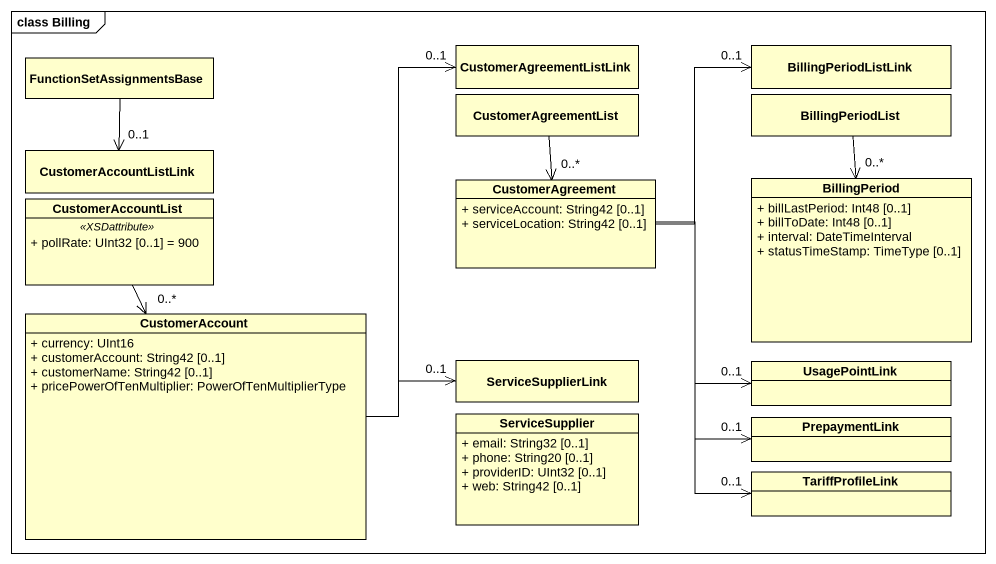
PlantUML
@startuml
mainframe class Billing
hide circle
hide empty members
skinparam classAttributeIconSize 0
class CustomerAgreementListLink
class BillingPeriodListLink
class FunctionSetAssignmentsBase
class CustomerAgreementList
class BillingPeriodList
class CustomerAccountListLink
class CustomerAccountList {
  .. <<XSDattribute>> ..
  + pollRate: UInt32 [0..1] = 900
}
class CustomerAgreement {
  + serviceAccount: String42 [0..1]
  + serviceLocation: String42 [0..1]
}
class BillingPeriod {
  + billLastPeriod: Int48 [0..1]
  + billToDate: Int48 [0..1]
  + interval: DateTimeInterval
  + statusTimeStamp: TimeType [0..1]
}
class CustomerAccount {
  + currency: UInt16
  + customerAccount: String42 [0..1]
  + customerName: String42 [0..1]
  + pricePowerOfTenMultiplier: PowerOfTenMultiplierType
}
class ServiceSupplierLink
class UsagePointLink
class ServiceSupplier {
  + email: String32 [0..1]
  + phone: String20 [0..1]
  + providerID: UInt32 [0..1]
  + web: String42 [0..1]
}
class PrepaymentLink
class TariffProfileLink
FunctionSetAssignmentsBase --> "0..1" CustomerAccountListLink
CustomerAgreementList --> "0..*" CustomerAgreement
BillingPeriodList --> "0..*" BillingPeriod
CustomerAccountList --> "0..*" CustomerAccount
CustomerAgreement -right-> "0..1" BillingPeriodListLink
CustomerAgreement -right-> "0..1" UsagePointLink
CustomerAgreement --> "0..1" PrepaymentLink
CustomerAgreement --> "0..1" TariffProfileLink
CustomerAccount -up-> "0..1" CustomerAgreementListLink
CustomerAccount -right-> "0..1" ServiceSupplierLink
@enduml
